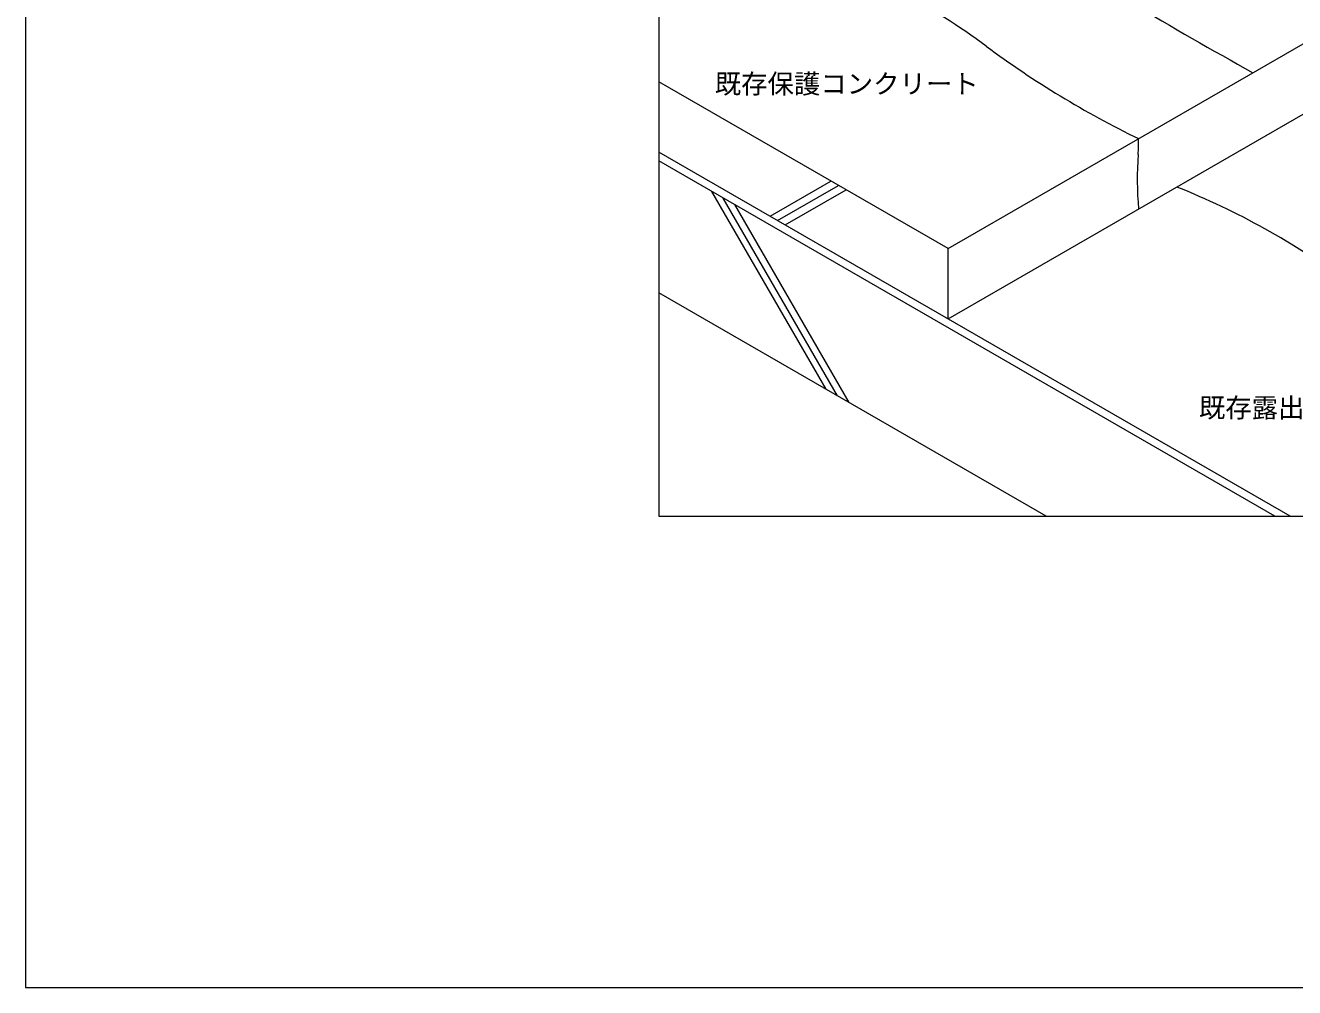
# Model space of a CAD drawing. Units: millimetres, scale not verified. Extents: x -2070 to 2070, y -1433 to 1432.
# Drawn here: x -2070 to -628, y -1433 to -338 of the extents above; entities that cross this region are included whole.
import ezdxf
from ezdxf.enums import TextEntityAlignment as Align

# ---------------------------------------------------------------- set-up
doc = ezdxf.new("R2010")
doc.units = ezdxf.units.MM
doc.header["$LTSCALE"] = 5
for name, color, linetype, lineweight in [('0-0_0', 7, 'Continuous', 18), ('0-1_WAKU', 7, 'Continuous', 18), ('0-2_KUTAI', 3, 'Continuous', 18), ('0-3_BOUSUI', 1, 'Continuous', 18), ('0-4_MOJI', 7, 'Continuous', 18), ('0-5_HATCH', 9, 'Continuous', 18)]:
    doc.layers.add(name, color=color, linetype=linetype, lineweight=lineweight)
doc.styles.add('ＭＳ ゴシック', font='')
doc.styles.get('ＭＳ ゴシック').set_extended_font_data('MS Gothic')

msp = doc.modelspace()

# ---------------------------------------------------------------- linework, layer by layer
at = {"layer": '0-0_0'}
msp.add_lwpolyline([(-1350.045, -896.562), (1349.955, -896.562), (1349.955, 903.438), (-1350.045, 903.438)], close=True, dxfattribs=at)
at = {"layer": '0-1_WAKU'}
msp.add_lwpolyline([(-2070.045, -1432.54), (2069.955, -1432.54), (2069.955, 1432.46), (-2070.045, 1432.46)], close=True, dxfattribs=at)
msp.add_lwpolyline([(-2070.045, -1432.54), (2069.955, -1432.54), (2069.955, 1432.46), (-2070.045, 1432.46)], close=True, dxfattribs=at)
at = {"layer": '0-2_KUTAI'}
for p, q in [((-1021.385, -592.169), (-415.167, -242.169)), ((-1021.385, -592.169), (-1350.045, -402.417)), ((-1021.385, -672.169), (-545.071, -397.169)), ((-650.045, -896.562), (-1350.045, -492.417)), ((-1021.385, -672.169), (-1021.385, -592.169)), ((-909.853, -896.562), (-1350.045, -642.417))]:
    msp.add_line(p, q, dxfattribs=at)
at = {"layer": '0-3_BOUSUI'}
msp.add_line((-632.725, -896.562), (-1350.045, -482.417), dxfattribs=at)
for centre, radius, start, end in [((1989.903, 4409.443), 5491.544, 237.66032, 240.96988), ((-1472.003, -1030.162), 830.85, 53.5238, 69.28389), ((-316.958, 532.149), 1112.072, 233.5238, 243.97589), ((-1001.78, -470.362), 196.927, 355.70615, 0.92919), ((-434.066, -512.988), 372.385, 175.70615, 185.26658), ((-1077.183, -1316.962), 855.163, 53.45716, 68.34238)]:
    msp.add_arc(centre, radius, start, end, dxfattribs=at)
at = {"layer": '0-5_HATCH'}
for p, q in [((-1223.745, -555.336), (-1154.463, -515.336)), ((-1159.949, -752.169), (-1289.853, -527.169)), ((-1215.085, -560.336), (-1145.803, -520.336)), ((-1206.425, -565.336), (-1137.142, -525.336)), ((-1146.959, -759.669), (-1276.863, -534.669)), ((-1133.969, -767.169), (-1263.872, -542.169))]:
    msp.add_line(p, q, dxfattribs=at)

# ---------------------------------------------------------------- texts
at = {"layer": '0-4_MOJI', "style": 'ＭＳ ゴシック'}
for s, p in [('既存保護コンクリート', (-1286.563, -422.386)), ('既存露出防水', (-736.327, -790.776))]:
    msp.add_text(s, height=21.99, dxfattribs=at).set_placement(p, align=Align.BOTTOM_LEFT)

doc.saveas('drawing.dxf')
